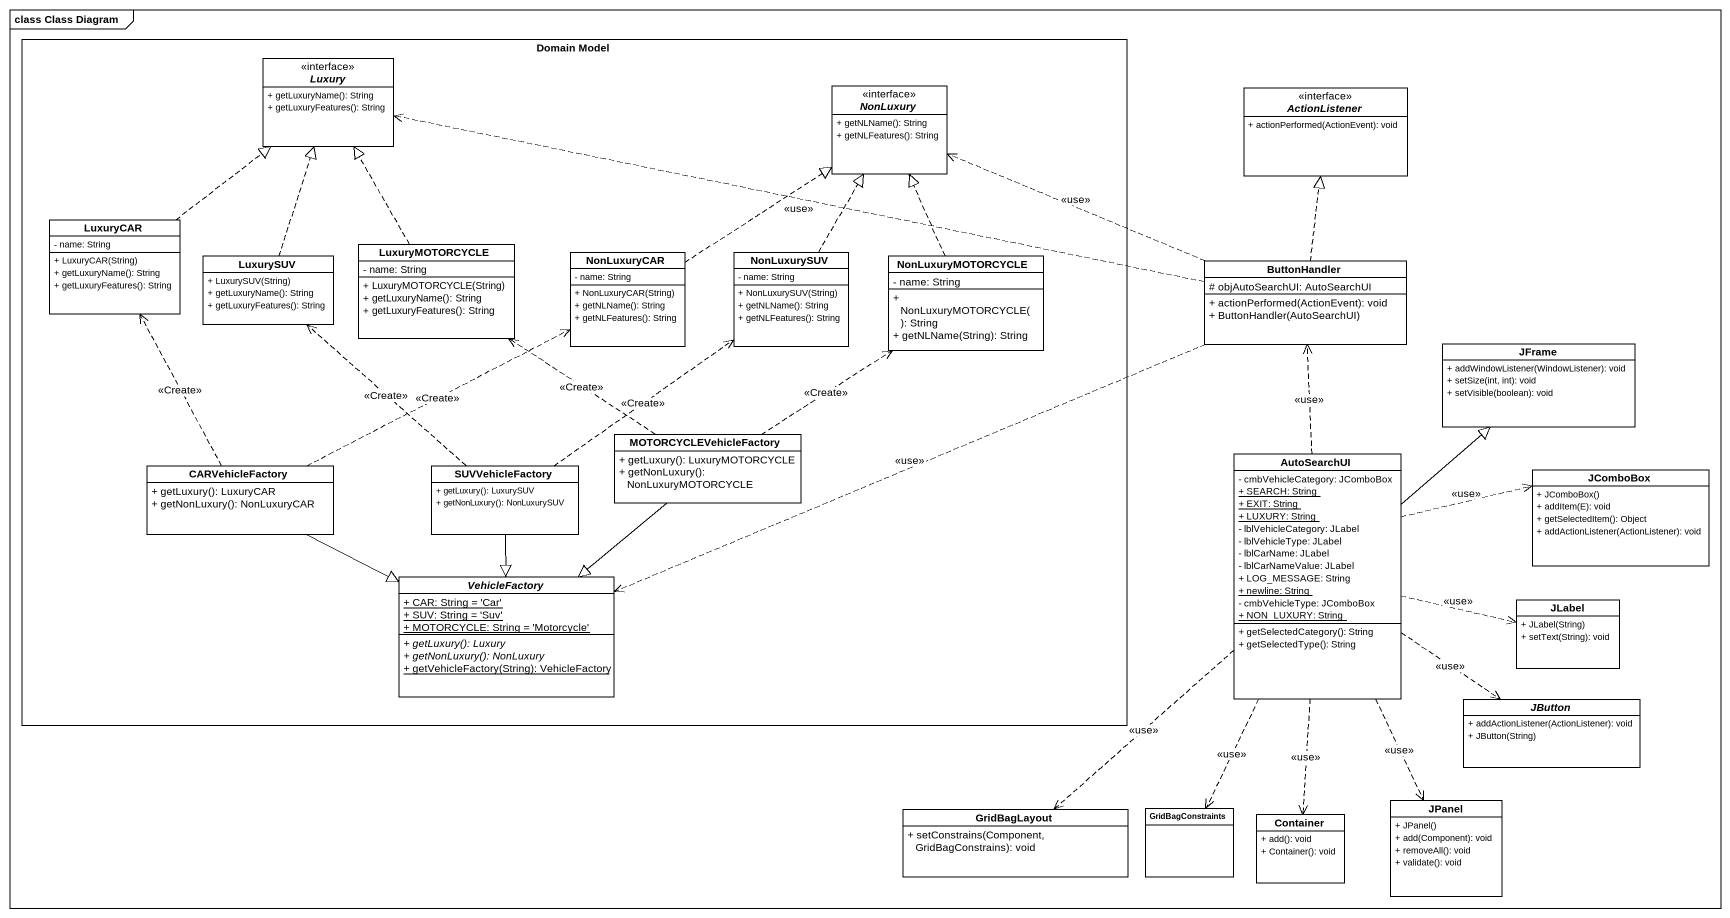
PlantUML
@startuml
mainframe class Class Diagram
hide circle
hide empty members
skinparam classAttributeIconSize 0
rectangle "Domain Model" as Domain_Model {
  interface Luxury {
    + getLuxuryName(): String
    + getLuxuryFeatures(): String
  }
  interface NonLuxury {
    + getNLName(): String
    + getNLFeatures(): String
  }
  class LuxuryCAR {
    - name: String
    + LuxuryCAR(String)
    + getLuxuryName(): String
    + getLuxuryFeatures(): String
  }
  class LuxurySUV {
    + LuxurySUV(String)
    + getLuxuryName(): String
    + getLuxuryFeatures(): String
  }
  class LuxuryMOTORCYCLE {
    - name: String
    + LuxuryMOTORCYCLE(String)
    + getLuxuryName(): String
    + getLuxuryFeatures(): String
  }
  class NonLuxuryCAR {
    - name: String
    + NonLuxuryCAR(String)
    + getNLName(): String
    + getNLFeatures(): String
  }
  class NonLuxurySUV {
    - name: String
    + NonLuxurySUV(String)
    + getNLName(): String
    + getNLFeatures(): String
  }
  class NonLuxuryMOTORCYCLE {
    - name: String
    + NonLuxuryMOTORCYCLE(): String
    + getNLName(String): String
  }
  class MOTORCYCLEVehicleFactory {
    + getLuxury(): LuxuryMOTORCYCLE
    + getNonLuxury(): NonLuxuryMOTORCYCLE
  }
  class CARVehicleFactory {
    + getLuxury(): LuxuryCAR
    + getNonLuxury(): NonLuxuryCAR
  }
  class SUVVehicleFactory {
    + getLuxury(): LuxurySUV
    + getNonLuxury(): NonLuxurySUV
  }
  abstract class VehicleFactory {
    {static} + CAR: String = 'Car'
    {static} + SUV: String = 'Suv'
    {static} + MOTORCYCLE: String = 'Motorcycle'
    {abstract} + getLuxury(): Luxury
    {abstract} + getNonLuxury(): NonLuxury
    {static} + getVehicleFactory(String): VehicleFactory
  }
}
interface ActionListener {
  + actionPerformed(ActionEvent): void
}
class ButtonHandler {
  # objAutoSearchUI: AutoSearchUI
  + actionPerformed(ActionEvent): void
  + ButtonHandler(AutoSearchUI)
}
class JFrame {
  + addWindowListener(WindowListener): void
  + setSize(int, int): void
  + setVisible(boolean): void
}
class AutoSearchUI {
  - cmbVehicleCategory: JComboBox
  {static} + SEARCH: String
  {static} + EXIT: String
  {static} + LUXURY: String
  - lblVehicleCategory: JLabel
  - lblVehicleType: JLabel
  - lblCarName: JLabel
  - lblCarNameValue: JLabel
  + LOG_MESSAGE: String
  {static} + newline: String
  - cmbVehicleType: JComboBox
  {static} + NON_LUXURY: String
  + getSelectedCategory(): String
  + getSelectedType(): String
}
class JComboBox {
  + JComboBox()
  + addItem(E): void
  + getSelectedItem(): Object
  + addActionListener(ActionListener): void
}
class JLabel {
  + JLabel(String)
  + setText(String): void
}
abstract class JButton {
  + addActionListener(ActionListener): void
  + JButton(String)
}
class GridBagLayout {
  + setConstrains(Component, GridBagConstrains): void
}
class GridBagConstraints
class Container {
  + add(): void
  + Container(): void
}
class JPanel {
  + JPanel()
  + add(Component): void
  + removeAll(): void
  + validate(): void
}
LuxuryCAR .up.|> Luxury
LuxurySUV .up.|> Luxury
LuxuryMOTORCYCLE .up.|> Luxury
NonLuxuryCAR .up.|> NonLuxury
NonLuxurySUV .up.|> NonLuxury
NonLuxuryMOTORCYCLE .up.|> NonLuxury
ButtonHandler .left.> Luxury : <<use>>
ButtonHandler .left.> NonLuxury : <<use>>
ButtonHandler .up.|> ActionListener
ButtonHandler .left.> VehicleFactory : <<use>>
MOTORCYCLEVehicleFactory .up.> LuxuryMOTORCYCLE : <<Create>>
MOTORCYCLEVehicleFactory .up.> NonLuxuryMOTORCYCLE : <<Create>>
MOTORCYCLEVehicleFactory --|> VehicleFactory
CARVehicleFactory .up.> LuxuryCAR : <<Create>>
CARVehicleFactory .right.> NonLuxuryCAR : <<Create>>
CARVehicleFactory -right-|> VehicleFactory
SUVVehicleFactory .up.> LuxurySUV : <<Create>>
SUVVehicleFactory .up.> NonLuxurySUV : <<Create>>
SUVVehicleFactory --|> VehicleFactory
AutoSearchUI .up.> ButtonHandler : <<use>>
AutoSearchUI -up-|> JFrame
AutoSearchUI .right.> JComboBox : <<use>>
AutoSearchUI .right.> JLabel : <<use>>
AutoSearchUI ..> JButton : <<use>>
AutoSearchUI ..> GridBagLayout : <<use>>
AutoSearchUI ..> GridBagConstraints : <<use>>
AutoSearchUI ..> Container : <<use>>
AutoSearchUI ..> JPanel : <<use>>
@enduml
